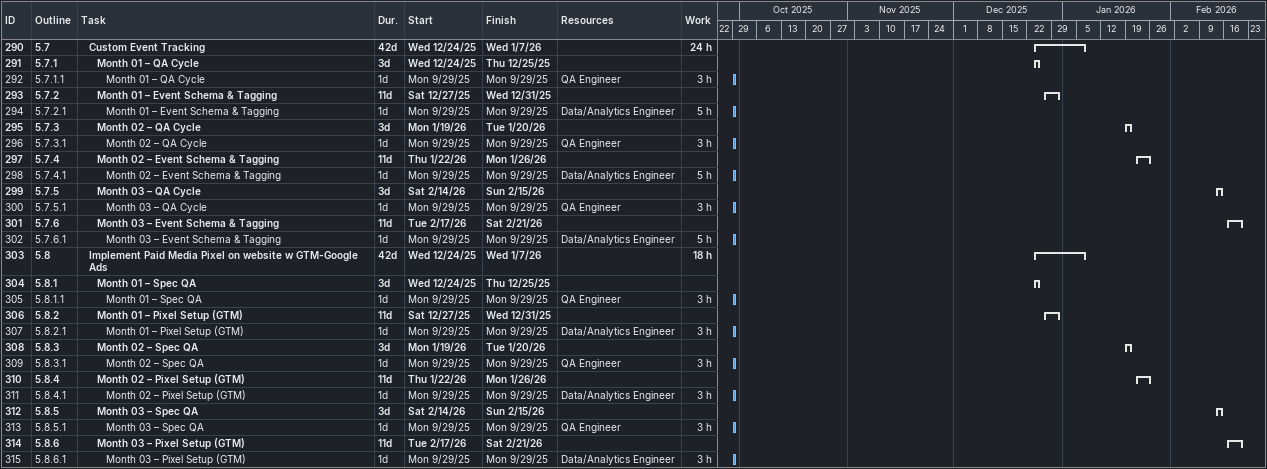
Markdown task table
| ID | WBS | Task | Duration | Start | Finish | Resources | Work (h) |
|---|---|---|---|---|---|---|---|
| 290 | 5.7 | **Custom Event Tracking** | 42d | 2025-12-24 | 2026-01-07 |  | 24 |
| 291 | 5.7.1 | **Month 01 – QA Cycle** | 3d | 2025-12-24 | 2025-12-25 |  |  |
| 292 | 5.7.1.1 | Month 01 – QA Cycle | 1d | 2025-09-29 | 2025-09-29 | QA Engineer | 3 |
| 293 | 5.7.2 | **Month 01 – Event Schema & Tagging** | 11d | 2025-12-27 | 2025-12-31 |  |  |
| 294 | 5.7.2.1 | Month 01 – Event Schema & Tagging | 1d | 2025-09-29 | 2025-09-29 | Data/Analytics Engineer | 5 |
| 295 | 5.7.3 | **Month 02 – QA Cycle** | 3d | 2026-01-19 | 2026-01-20 |  |  |
| 296 | 5.7.3.1 | Month 02 – QA Cycle | 1d | 2025-09-29 | 2025-09-29 | QA Engineer | 3 |
| 297 | 5.7.4 | **Month 02 – Event Schema & Tagging** | 11d | 2026-01-22 | 2026-01-26 |  |  |
| 298 | 5.7.4.1 | Month 02 – Event Schema & Tagging | 1d | 2025-09-29 | 2025-09-29 | Data/Analytics Engineer | 5 |
| 299 | 5.7.5 | **Month 03 – QA Cycle** | 3d | 2026-02-14 | 2026-02-15 |  |  |
| 300 | 5.7.5.1 | Month 03 – QA Cycle | 1d | 2025-09-29 | 2025-09-29 | QA Engineer | 3 |
| 301 | 5.7.6 | **Month 03 – Event Schema & Tagging** | 11d | 2026-02-17 | 2026-02-21 |  |  |
| 302 | 5.7.6.1 | Month 03 – Event Schema & Tagging | 1d | 2025-09-29 | 2025-09-29 | Data/Analytics Engineer | 5 |
| 303 | 5.8 | **Implement Paid Media Pixel on website w GTM-Google Ads** | 42d | 2025-12-24 | 2026-01-07 |  | 18 |
| 304 | 5.8.1 | **Month 01 – Spec QA** | 3d | 2025-12-24 | 2025-12-25 |  |  |
| 305 | 5.8.1.1 | Month 01 – Spec QA | 1d | 2025-09-29 | 2025-09-29 | QA Engineer | 3 |
| 306 | 5.8.2 | **Month 01 – Pixel Setup (GTM)** | 11d | 2025-12-27 | 2025-12-31 |  |  |
| 307 | 5.8.2.1 | Month 01 – Pixel Setup (GTM) | 1d | 2025-09-29 | 2025-09-29 | Data/Analytics Engineer | 3 |
| 308 | 5.8.3 | **Month 02 – Spec QA** | 3d | 2026-01-19 | 2026-01-20 |  |  |
| 309 | 5.8.3.1 | Month 02 – Spec QA | 1d | 2025-09-29 | 2025-09-29 | QA Engineer | 3 |
| 310 | 5.8.4 | **Month 02 – Pixel Setup (GTM)** | 11d | 2026-01-22 | 2026-01-26 |  |  |
| 311 | 5.8.4.1 | Month 02 – Pixel Setup (GTM) | 1d | 2025-09-29 | 2025-09-29 | Data/Analytics Engineer | 3 |
| 312 | 5.8.5 | **Month 03 – Spec QA** | 3d | 2026-02-14 | 2026-02-15 |  |  |
| 313 | 5.8.5.1 | Month 03 – Spec QA | 1d | 2025-09-29 | 2025-09-29 | QA Engineer | 3 |
| 314 | 5.8.6 | **Month 03 – Pixel Setup (GTM)** | 11d | 2026-02-17 | 2026-02-21 |  |  |
| 315 | 5.8.6.1 | Month 03 – Pixel Setup (GTM) | 1d | 2025-09-29 | 2025-09-29 | Data/Analytics Engineer | 3 |
